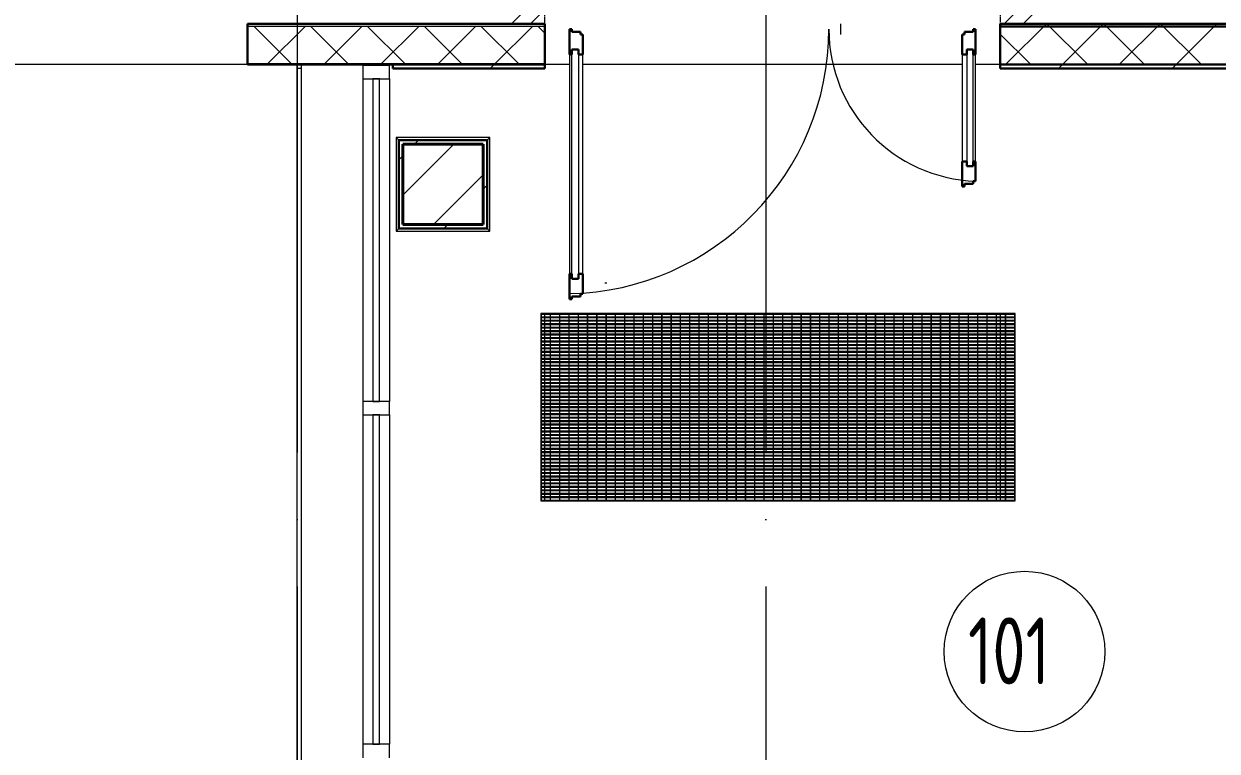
# Model space of a CAD drawing. Header units: millimetres. Extents: x -396912 to 182286, y -43638 to 41610.
# Drawn here: x -30026 to -25571, y -22494 to -19778 of the extents above; entities that cross this region are included whole.
import ezdxf

# ---------------------------------------------------------------- set-up
doc = ezdxf.new("R2010")
doc.units = ezdxf.units.MM
for name, pattern in [('ADSK_Линия сетки', [25, 20, -2.5, 0, -2.5]), ('ADSK_Невидимые', [5, 3, -2]), ('ADSK_Штриховая_ш2 п1_5', [4.5, 3, -1.5])]:
    doc.linetypes.add(name, pattern=pattern)
for name, color, linetype, lineweight in [('Витраж', 7, 'Continuous', 9), ('Двери', 252, 'Continuous', 9), ('Лестницы', 252, 'Continuous', 9), ('Линии', 7, 'Continuous', 9), ('Марки помещений', 252, 'Continuous', 20), ('Несущие колонны', 252, 'Continuous', 18), ('Обобщенные модели', 252, 'Continuous', 18), ('Ограждение', 252, 'Continuous', 9), ('Оси', 252, 'Continuous', 9), ('Панели витража', 252, 'Continuous', 9), ('Перекрытие', 252, 'Continuous', 18), ('Стены внутренние', 7, 'Continuous', 18), ('Стены наружные', 7, 'Continuous', 18), ('Стены штриховка', 7, 'Continuous', 9)]:
    doc.layers.add(name, color=color, linetype=linetype, lineweight=lineweight)
doc.layers.add('Двери открывание', color=7, linetype='Continuous', lineweight=9, true_color=0xc0c0c0)
doc.styles.add('GOST Common_3', font='', dxfattribs={"height": 3.5})
doc.styles.get('GOST Common_3').set_extended_font_data('GOST 2.304 type A')

# ---------------------------------------------------------------- blocks, each defined once
blk = doc.blocks.new('1 этаж')
at = {"layer": 'Двери', "lineweight": 18, "true_color": 0x636466}
h = blk.add_hatch(dxfattribs=at)
h.set_pattern_fill('FP_2', color=251, angle=180, style=0, pattern_type=2)
h.set_pattern_definition([(225, (-32807.8, -20420.73), (35.3553, -35.3553), [])])
h.paths.add_polyline_path([(-31932.8, -20695.7), (-31932.8, -20145.7), (-32082.8, -20145.7), (-32082.8, -20695.7)])
h.paths.add_polyline_path([(-33782.8, -20695.7), (-33782.8, -20145.7), (-33932.8, -20145.7), (-33932.8, -20695.7)])
at = {"layer": 'Несущие колонны', "lineweight": 9, "true_color": 0x636466}
h = blk.add_hatch(dxfattribs=at)
h.set_pattern_fill('FP_10', color=251, angle=180, style=0, pattern_type=2)
h.set_pattern_definition([(45, (-32121.82, 94), (-224.5064, 224.5064), []), (45, (-31897.32, 94), (-224.5064, 224.5064), [396.875, -79.375, 3.353, -76.022])])
h.paths.add_polyline_path([(-34012.8, -21445.7), (-34012.8, -21145.7), (-34312.8, -21145.7), (-34312.8, -21445.7)])
at = {"layer": 'Стены наружные', "lineweight": 9, "true_color": 0x636466}
h = blk.add_hatch(dxfattribs=at)
h.set_pattern_fill('FP_41', color=251, style=0, pattern_type=2)
h.set_pattern_definition([(180, (-32121.82, 94), (-1e-14, -100), [])])
h.paths.add_polyline_path([(-66007.8, -20705.7), (-64732.8, -20705.7), (-64732.8, -20695.7), (-66007.8, -20695.7)])
h.paths.add_polyline_path([(2115.4, -20705.7), (2692.2, -20705.7), (2692.2, -20695.7), (1407.2, -20695.7), (1407.2, -20705.7)])
h.paths.add_polyline_path([(-63032.8, -20705.7), (-61882.8, -20705.7), (-61882.8, -20695.7), (-63032.8, -20695.7)])
h.paths.add_polyline_path([(-754.8, -20705.7), (-292.8, -20705.7), (-292.8, -20695.7), (-1392.8, -20695.7), (-1392.8, -20705.7)])
h.paths.add_polyline_path([(-60182.8, -20705.7), (-59052.8, -20705.7), (-59052.8, -20695.7), (-60182.8, -20695.7)])
h.paths.add_polyline_path([(-3625, -20705.7), (-3092.8, -20705.7), (-3092.8, -20695.7), (-4167.8, -20695.7), (-4167.8, -20705.7)])
h.paths.add_polyline_path([(-57352.8, -20705.7), (-56242.8, -20705.7), (-56242.8, -20695.7), (-57352.8, -20695.7)])
h.paths.add_polyline_path([(-5867.8, -20705.7), (-5867.8, -20695.7), (-6962.8, -20695.7), (-6962.8, -20705.7), (-6495.2, -20705.7)])
h.paths.add_polyline_path([(-54542.8, -20705.7), (-53452.8, -20705.7), (-53452.8, -20695.7), (-54542.8, -20695.7)])
h.paths.add_polyline_path([(-8662.8, -20705.7), (-8662.8, -20695.7), (-9767.8, -20695.7), (-9767.8, -20705.7), (-9365.4, -20705.7)])
h.paths.add_polyline_path([(-51752.8, -20705.7), (-50622.8, -20705.7), (-50622.8, -20695.7), (-51752.8, -20695.7)])
h.paths.add_polyline_path([(-11518, -20705.7), (-11467.8, -20705.7), (-11467.8, -20695.7), (-12547.8, -20695.7), (-12547.8, -20705.7), (-12235.6, -20705.7)])
h.paths.add_polyline_path([(-48922.8, -20705.7), (-47802.8, -20705.7), (-47802.8, -20695.7), (-48922.8, -20695.7)])
h.paths.add_polyline_path([(-14247.8, -20705.7), (-14247.8, -20695.7), (-15322.8, -20695.7), (-15322.8, -20705.7), (-14388.2, -20705.7)])
h.paths.add_polyline_path([(-46102.8, -20705.7), (-45032.8, -20705.7), (-45032.8, -20695.7), (-46102.8, -20695.7)])
h.paths.add_polyline_path([(-17258.4, -20705.7), (-17022.8, -20705.7), (-17022.8, -20695.7), (-18122.8, -20695.7), (-18122.8, -20705.7), (-17976, -20705.7)])
h.paths.add_polyline_path([(-43332.8, -20705.7), (-42232.8, -20705.7), (-42232.8, -20695.7), (-43332.8, -20695.7)])
h.paths.add_polyline_path([(-19822.8, -20705.7), (-19822.8, -20695.7), (-20922.8, -20695.7), (-20922.8, -20705.7), (-20128.6, -20705.7)])
h.paths.add_polyline_path([(-40532.8, -20705.7), (-39402.8, -20705.7), (-39402.8, -20695.7), (-40532.8, -20695.7)])
h.paths.add_polyline_path([(-22622.8, -20705.7), (-22622.8, -20695.7), (-23702.8, -20695.7), (-23702.8, -20705.7), (-22998.8, -20705.7)])
h.paths.add_polyline_path([(-25869, -20705.7), (-25402.8, -20705.7), (-25402.8, -20695.7), (-26502.8, -20695.7), (-26502.8, -20705.7), (-26500.8, -20705.7)])
h.paths.add_polyline_path([(-37702.8, -20705.7), (-36592.8, -20705.7), (-36592.8, -20695.7), (-37702.8, -20695.7)])
h.paths.add_polyline_path([(-28204.8, -20705.7), (-28202.8, -20705.7), (-28202.8, -20695.7), (-29242.8, -20695.7), (-29241.8, -20705.7), (-28380.4, -20705.7)])
h.paths.add_polyline_path([(-34892.8, -20705.7), (-33782.8, -20705.7), (-33782.8, -20695.7), (-34892.8, -20695.7)])
h.paths.add_polyline_path([(-30942.8, -20705.7), (-30942.8, -20695.7), (-32082.8, -20695.7), (-32081.8, -20705.7), (-31092.8, -20705.7)])
at = {"layer": 'Витраж', "color": 251, "lineweight": 18, "true_color": 0x636466, "extrusion": (0, 0, -1)}
for p, q in [((-34362.8, -20851.7), (-34462.8, -20851.7)), ((-34462.8, -20851.7), (-34462.8, -20901.7)), ((-34362.8, -20901.7), (-34362.8, -20851.7)), ((-34462.8, -20901.7), (-34362.8, -20901.7)), ((-34362.8, -22106.7), (-34462.8, -22106.7)), ((-34462.8, -22106.7), (-34462.8, -22156.7)), ((-34362.8, -22156.7), (-34362.8, -22106.7)), ((-34462.8, -22156.7), (-34362.8, -22156.7)), ((-34362.8, -23386.7), (-34462.8, -23386.7)), ((-34462.8, -23386.7), (-34462.8, -23436.7)), ((-34362.8, -23436.7), (-34362.8, -23386.7))]:
    blk.add_line(p, q, dxfattribs=at)
at = {"layer": 'Витраж', "color": 251, "true_color": 0x636466}
for p, q in [((-34462.8, -20901.7), (-34462.8, -22106.7)), ((-34362.8, -20901.7), (-34362.8, -22106.7)), ((-34462.8, -22156.7), (-34462.8, -23386.7)), ((-34362.8, -22156.7), (-34362.8, -23386.7))]:
    blk.add_line(p, q, dxfattribs=at)
at = {"layer": 'Двери', "color": 251, "linetype": 'ADSK_Штриховая_ш2 п1_5', "true_color": 0x636466}
for p, q in [((-33782.8, -20695.7), (-33782.8, -20145.7)), ((-32082.8, -20145.7), (-32082.8, -20695.7)), ((-33932.8, -20695.7), (-33782.8, -20695.7)), ((-32082.8, -20695.7), (-31932.8, -20695.7))]:
    blk.add_line(p, q, dxfattribs=at)
at = {"layer": 'Двери', "color": 251, "lineweight": 30, "true_color": 0x636466}
for p, q in [((-33681.8, -20715.7), (-33690.8, -20715.7)), ((-33690.8, -20715.7), (-33690.8, -20809.7)), ((-33681.8, -20725.7), (-33681.8, -20715.7)), ((-33649.8, -20725.7), (-33681.8, -20725.7)), ((-33649.8, -20735.7), (-33649.8, -20725.7)), ((-33640.8, -20735.7), (-33649.8, -20735.7)), ((-33640.8, -20809.7), (-33640.8, -20735.7)), ((-32215.8, -20735.7), (-32224.8, -20735.7)), ((-32224.8, -20735.7), (-32224.8, -20809.7)), ((-32215.8, -20725.7), (-32215.8, -20735.7)), ((-32183.8, -20725.7), (-32215.8, -20725.7)), ((-32174.8, -20715.7), (-32183.8, -20715.7)), ((-32183.8, -20715.7), (-32183.8, -20725.7)), ((-32174.8, -20809.7), (-32174.8, -20715.7)), ((-33681.8, -20791.7), (-33681.8, -20809.7)), ((-33657.8, -20791.7), (-33681.8, -20791.7)), ((-33657.8, -20809.7), (-33657.8, -20791.7)), ((-32207.8, -20809.7), (-32207.8, -20791.7)), ((-32207.8, -20791.7), (-32183.8, -20791.7)), ((-32183.8, -20791.7), (-32183.8, -20809.7)), ((-33681.8, -20809.7), (-33690.8, -20809.7)), ((-33640.8, -20809.7), (-33657.8, -20809.7)), ((-32224.8, -20809.7), (-32207.8, -20809.7)), ((-32183.8, -20809.7), (-32174.8, -20809.7)), ((-32224.8, -21209.7), (-32224.8, -21303.7)), ((-32224.8, -21209.7), (-32207.8, -21209.7)), ((-32207.8, -21209.7), (-32207.8, -21227.7)), ((-32207.8, -21227.7), (-32183.8, -21227.7)), ((-32183.8, -21209.7), (-32174.8, -21209.7)), ((-32183.8, -21227.7), (-32183.8, -21209.7)), ((-32174.8, -21283.7), (-32174.8, -21209.7)), ((-32183.8, -21293.7), (-32183.8, -21283.7)), ((-32183.8, -21283.7), (-32174.8, -21283.7)), ((-32224.8, -21303.7), (-32215.8, -21303.7)), ((-32215.8, -21303.7), (-32215.8, -21293.7)), ((-32215.8, -21293.7), (-32183.8, -21293.7)), ((-33690.8, -21629.7), (-33690.8, -21723.7)), ((-33681.8, -21629.7), (-33690.8, -21629.7)), ((-33681.8, -21647.7), (-33681.8, -21629.7)), ((-33657.8, -21647.7), (-33681.8, -21647.7)), ((-33657.8, -21629.7), (-33657.8, -21647.7)), ((-33640.8, -21629.7), (-33657.8, -21629.7)), ((-33640.8, -21703.7), (-33640.8, -21629.7)), ((-33690.8, -21723.7), (-33681.8, -21723.7)), ((-33681.8, -21723.7), (-33681.8, -21713.7)), ((-33681.8, -21713.7), (-33649.8, -21713.7)), ((-33649.8, -21713.7), (-33649.8, -21703.7)), ((-33649.8, -21703.7), (-33640.8, -21703.7))]:
    blk.add_line(p, q, dxfattribs=at)
at = {"layer": 'Двери', "color": 251, "true_color": 0x636466}
for p, q in [((-33681.8, -20791.7), (-33657.8, -20791.7)), ((-33681.8, -21647.7), (-33681.8, -20791.7)), ((-33657.8, -20791.7), (-33657.8, -21647.7)), ((-32207.8, -20791.7), (-32207.8, -21227.7)), ((-32183.8, -20791.7), (-32207.8, -20791.7)), ((-32183.8, -21227.7), (-32183.8, -20791.7)), ((-33690.8, -20809.7), (-33690.8, -21629.7)), ((-33640.8, -21629.7), (-33640.8, -20809.7)), ((-32224.8, -20809.7), (-32224.8, -21209.7)), ((-32174.8, -21209.7), (-32174.8, -20809.7)), ((-32207.8, -21227.7), (-32183.8, -21227.7)), ((-33657.8, -21647.7), (-33681.8, -21647.7))]:
    blk.add_line(p, q, dxfattribs=at)
at = {"layer": 'Двери открывание', "color": 251, "true_color": 0x636466}
for centre, radius, start, end in [((-33710.8, -20715.7), 988, 271.1599, 0), ((-32154.8, -20715.7), 568, 180, 267.9821)]:
    blk.add_arc(centre, radius, start, end, dxfattribs=at)
at = {"layer": 'Лестницы', "color": 251, "true_color": 0x636466}
for p, q in [((-34692.8, -20847.7), (-34692.8, -24415.8)), ((-34462.8, -20851.7), (-34462.8, -20847.7))]:
    blk.add_line(p, q, dxfattribs=at)
at = {"layer": 'Линии', "color": 251, "ltscale": 100, "true_color": 0x636466}
blk.add_line((-32677.8, -20735.7), (-32677.8, -20695.7), dxfattribs=at)
at = {"layer": 'Линии', "color": 251, "linetype": 'ADSK_Невидимые', "ltscale": 100, "true_color": 0x636466}
blk.add_line((-33559.1, -21663.7), (-33551.5, -21663.7), dxfattribs=at)
at = {"layer": 'Марки помещений', "color": 251, "true_color": 0x636466}
blk.add_circle((-31992.2, -23040.5), 300, dxfattribs=at)
at = {"layer": 'Несущие колонны', "color": 251, "lineweight": 40, "true_color": 0x636466}
for p, q in [((-34312.8, -21145.7), (-34312.8, -21445.7)), ((-34012.8, -21145.7), (-34312.8, -21145.7)), ((-34312.8, -21445.7), (-34312.8, -21145.7)), ((-34312.8, -21145.7), (-34012.8, -21145.7)), ((-34012.8, -21445.7), (-34012.8, -21145.7)), ((-34012.8, -21145.7), (-34012.8, -21445.7)), ((-34312.8, -21445.7), (-34012.8, -21445.7)), ((-34012.8, -21445.7), (-34312.8, -21445.7))]:
    blk.add_line(p, q, dxfattribs=at)
at = {"layer": 'Обобщенные модели', "color": 251, "lineweight": 9, "true_color": 0x636466}
for p, q in [((-33796.1, -21777.7), (-33797.8, -21777.7)), ((-33797.8, -21777.7), (-33797.8, -22477.7)), ((-32027.8, -21777.7), (-33797.8, -21777.7)), ((-33797.8, -21777.7), (-33797.8, -21779.7)), ((-33797.8, -21779.7), (-32027.8, -21779.7)), ((-33796.1, -22477.7), (-33796.1, -21777.7)), ((-33761.5, -21777.7), (-33763.1, -21777.7)), ((-33763.1, -21777.7), (-33763.1, -22477.7)), ((-33761.5, -22477.7), (-33761.5, -21777.7)), ((-33726.8, -21777.7), (-33728.5, -21777.7)), ((-33728.5, -21777.7), (-33728.5, -22477.7)), ((-33726.8, -22477.7), (-33726.8, -21777.7)), ((-33692.1, -21777.7), (-33693.8, -21777.7)), ((-33693.8, -21777.7), (-33693.8, -22477.7)), ((-33692.1, -22477.7), (-33692.1, -21777.7)), ((-33657.4, -21777.7), (-33659.1, -21777.7)), ((-33659.1, -21777.7), (-33659.1, -22477.7)), ((-33657.4, -22477.7), (-33657.4, -21777.7)), ((-33622.8, -21777.7), (-33624.4, -21777.7)), ((-33624.4, -21777.7), (-33624.4, -22477.7)), ((-33622.8, -22477.7), (-33622.8, -21777.7)), ((-33588.1, -21777.7), (-33589.8, -21777.7)), ((-33589.8, -21777.7), (-33589.8, -22477.7)), ((-33588.1, -22477.7), (-33588.1, -21777.7)), ((-33553.4, -21777.7), (-33555.1, -21777.7)), ((-33555.1, -21777.7), (-33555.1, -22477.7)), ((-33553.4, -22477.7), (-33553.4, -21777.7)), ((-33518.7, -21777.7), (-33520.4, -21777.7)), ((-33520.4, -21777.7), (-33520.4, -22477.7)), ((-33518.7, -22477.7), (-33518.7, -21777.7)), ((-33484.1, -21777.7), (-33485.7, -21777.7)), ((-33485.7, -21777.7), (-33485.7, -22477.7)), ((-33484.1, -22477.7), (-33484.1, -21777.7)), ((-33449.4, -21777.7), (-33451.1, -21777.7)), ((-33451.1, -21777.7), (-33451.1, -22477.7)), ((-33449.4, -22477.7), (-33449.4, -21777.7)), ((-33414.7, -21777.7), (-33416.4, -21777.7)), ((-33416.4, -21777.7), (-33416.4, -22477.7)), ((-33414.7, -22477.7), (-33414.7, -21777.7)), ((-33380.1, -21777.7), (-33381.7, -21777.7)), ((-33381.7, -21777.7), (-33381.7, -22477.7)), ((-33380.1, -22477.7), (-33380.1, -21777.7)), ((-33345.4, -21777.7), (-33347.1, -21777.7)), ((-33347.1, -21777.7), (-33347.1, -22477.7)), ((-33345.4, -22477.7), (-33345.4, -21777.7)), ((-33310.7, -21777.7), (-33312.4, -21777.7)), ((-33312.4, -21777.7), (-33312.4, -22477.7)), ((-33310.7, -22477.7), (-33310.7, -21777.7)), ((-33276, -21777.7), (-33277.7, -21777.7)), ((-33277.7, -21777.7), (-33277.7, -22477.7)), ((-33276, -22477.7), (-33276, -21777.7)), ((-33241.4, -21777.7), (-33243, -21777.7)), ((-33243, -21777.7), (-33243, -22477.7)), ((-33241.4, -22477.7), (-33241.4, -21777.7)), ((-33206.7, -21777.7), (-33208.4, -21777.7)), ((-33208.4, -21777.7), (-33208.4, -22477.7)), ((-33206.7, -22477.7), (-33206.7, -21777.7)), ((-33172, -21777.7), (-33173.7, -21777.7)), ((-33173.7, -21777.7), (-33173.7, -22477.7)), ((-33172, -22477.7), (-33172, -21777.7)), ((-33137.3, -21777.7), (-33139, -21777.7)), ((-33139, -21777.7), (-33139, -22477.7)), ((-33137.3, -22477.7), (-33137.3, -21777.7)), ((-33102.7, -21777.7), (-33104.3, -21777.7)), ((-33104.3, -21777.7), (-33104.3, -22477.7)), ((-33102.7, -22477.7), (-33102.7, -21777.7)), ((-33068, -21777.7), (-33069.7, -21777.7)), ((-33069.7, -21777.7), (-33069.7, -22477.7)), ((-33068, -22477.7), (-33068, -21777.7)), ((-33033.3, -21777.7), (-33035, -21777.7)), ((-33035, -21777.7), (-33035, -22477.7)), ((-33033.3, -22477.7), (-33033.3, -21777.7)), ((-32998.6, -21777.7), (-33000.3, -21777.7)), ((-33000.3, -21777.7), (-33000.3, -22477.7)), ((-32998.6, -22477.7), (-32998.6, -21777.7)), ((-32964, -21777.7), (-32965.6, -21777.7)), ((-32965.6, -21777.7), (-32965.6, -22477.7)), ((-32964, -22477.7), (-32964, -21777.7)), ((-32929.3, -21777.7), (-32931, -21777.7)), ((-32931, -21777.7), (-32931, -22477.7)), ((-32929.3, -22477.7), (-32929.3, -21777.7)), ((-32894.6, -21777.7), (-32896.3, -21777.7)), ((-32896.3, -21777.7), (-32896.3, -22477.7)), ((-32894.6, -22477.7), (-32894.6, -21777.7)), ((-32860, -21777.7), (-32861.6, -21777.7)), ((-32861.6, -21777.7), (-32861.6, -22477.7)), ((-32860, -22477.7), (-32860, -21777.7)), ((-32825.3, -21777.7), (-32827, -21777.7)), ((-32827, -21777.7), (-32827, -22477.7)), ((-32825.3, -22477.7), (-32825.3, -21777.7)), ((-32790.6, -21777.7), (-32792.3, -21777.7)), ((-32792.3, -21777.7), (-32792.3, -22477.7)), ((-32790.6, -22477.7), (-32790.6, -21777.7)), ((-32755.9, -21777.7), (-32757.6, -21777.7)), ((-32757.6, -21777.7), (-32757.6, -22477.7)), ((-32755.9, -22477.7), (-32755.9, -21777.7)), ((-32721.3, -21777.7), (-32722.9, -21777.7)), ((-32722.9, -21777.7), (-32722.9, -22477.7)), ((-32721.3, -22477.7), (-32721.3, -21777.7)), ((-32686.6, -21777.7), (-32688.3, -21777.7)), ((-32688.3, -21777.7), (-32688.3, -22477.7)), ((-32686.6, -22477.7), (-32686.6, -21777.7)), ((-32651.9, -21777.7), (-32653.6, -21777.7)), ((-32653.6, -21777.7), (-32653.6, -22477.7)), ((-32651.9, -22477.7), (-32651.9, -21777.7)), ((-32617.2, -21777.7), (-32618.9, -21777.7)), ((-32618.9, -21777.7), (-32618.9, -22477.7)), ((-32617.2, -22477.7), (-32617.2, -21777.7)), ((-32582.6, -21777.7), (-32584.2, -21777.7)), ((-32584.2, -21777.7), (-32584.2, -22477.7)), ((-32582.6, -22477.7), (-32582.6, -21777.7)), ((-32547.9, -21777.7), (-32549.6, -21777.7)), ((-32549.6, -21777.7), (-32549.6, -22477.7)), ((-32547.9, -22477.7), (-32547.9, -21777.7)), ((-32513.2, -21777.7), (-32514.9, -21777.7)), ((-32514.9, -21777.7), (-32514.9, -22477.7)), ((-32513.2, -22477.7), (-32513.2, -21777.7)), ((-32478.6, -21777.7), (-32480.2, -21777.7)), ((-32480.2, -21777.7), (-32480.2, -22477.7)), ((-32478.6, -22477.7), (-32478.6, -21777.7)), ((-32443.9, -21777.7), (-32445.6, -21777.7)), ((-32445.6, -21777.7), (-32445.6, -22477.7)), ((-32443.9, -22477.7), (-32443.9, -21777.7)), ((-32409.2, -21777.7), (-32410.9, -21777.7)), ((-32410.9, -21777.7), (-32410.9, -22477.7)), ((-32409.2, -22477.7), (-32409.2, -21777.7)), ((-32374.5, -21777.7), (-32376.2, -21777.7)), ((-32376.2, -21777.7), (-32376.2, -22477.7)), ((-32374.5, -22477.7), (-32374.5, -21777.7)), ((-32339.9, -21777.7), (-32341.5, -21777.7)), ((-32341.5, -21777.7), (-32341.5, -22477.7)), ((-32339.9, -22477.7), (-32339.9, -21777.7)), ((-32305.2, -21777.7), (-32306.9, -21777.7)), ((-32306.9, -21777.7), (-32306.9, -22477.7)), ((-32305.2, -22477.7), (-32305.2, -21777.7)), ((-32270.5, -21777.7), (-32272.2, -21777.7)), ((-32272.2, -21777.7), (-32272.2, -22477.7)), ((-32270.5, -22477.7), (-32270.5, -21777.7)), ((-32235.8, -21777.7), (-32237.5, -21777.7)), ((-32237.5, -21777.7), (-32237.5, -22477.7)), ((-32235.8, -22477.7), (-32235.8, -21777.7)), ((-32201.2, -21777.7), (-32202.8, -21777.7)), ((-32202.8, -21777.7), (-32202.8, -22477.7)), ((-32201.2, -22477.7), (-32201.2, -21777.7)), ((-32166.5, -21777.7), (-32168.2, -21777.7)), ((-32168.2, -21777.7), (-32168.2, -22477.7)), ((-32166.5, -22477.7), (-32166.5, -21777.7)), ((-32131.8, -21777.7), (-32133.5, -21777.7)), ((-32133.5, -21777.7), (-32133.5, -22477.7)), ((-32131.8, -22477.7), (-32131.8, -21777.7)), ((-32097.1, -21777.7), (-32098.8, -21777.7)), ((-32098.8, -21777.7), (-32098.8, -22477.7)), ((-32097.1, -22477.7), (-32097.1, -21777.7)), ((-32062.5, -21777.7), (-32064.1, -21777.7)), ((-32064.1, -21777.7), (-32064.1, -22477.7)), ((-32062.5, -22477.7), (-32062.5, -21777.7)), ((-32027.8, -21777.7), (-32029.5, -21777.7)), ((-32029.5, -21777.7), (-32029.5, -22477.7)), ((-32027.8, -22477.7), (-32027.8, -21777.7)), ((-32027.8, -21779.7), (-32027.8, -21777.7)), ((-32027.8, -21790.7), (-33797.8, -21790.7)), ((-33797.8, -21790.7), (-33797.8, -21792.6)), ((-33797.8, -21792.6), (-32027.8, -21792.6)), ((-32027.8, -21803.6), (-33797.8, -21803.6)), ((-33797.8, -21803.6), (-33797.8, -21805.5)), ((-33797.8, -21805.5), (-32027.8, -21805.5)), ((-32027.8, -21816.5), (-33797.8, -21816.5)), ((-33797.8, -21816.5), (-33797.8, -21818.4)), ((-33797.8, -21818.4), (-32027.8, -21818.4)), ((-32027.8, -21792.6), (-32027.8, -21790.7)), ((-32027.8, -21805.5), (-32027.8, -21803.6)), ((-32027.8, -21818.4), (-32027.8, -21816.5)), ((-32027.8, -21829.4), (-33797.8, -21829.4)), ((-33797.8, -21829.4), (-33797.8, -21831.4)), ((-33797.8, -21831.4), (-32027.8, -21831.4)), ((-32027.8, -21842.4), (-33797.8, -21842.4)), ((-33797.8, -21842.4), (-33797.8, -21844.3)), ((-33797.8, -21844.3), (-32027.8, -21844.3)), ((-32027.8, -21855.3), (-33797.8, -21855.3)), ((-33797.8, -21855.3), (-33797.8, -21857.2)), ((-33797.8, -21857.2), (-32027.8, -21857.2)), ((-32027.8, -21868.2), (-33797.8, -21868.2)), ((-33797.8, -21868.2), (-33797.8, -21870.1)), ((-33797.8, -21870.1), (-32027.8, -21870.1)), ((-32027.8, -21831.4), (-32027.8, -21829.4)), ((-32027.8, -21844.3), (-32027.8, -21842.4)), ((-32027.8, -21857.2), (-32027.8, -21855.3)), ((-32027.8, -21870.1), (-32027.8, -21868.2)), ((-32027.8, -21881.1), (-33797.8, -21881.1)), ((-33797.8, -21881.1), (-33797.8, -21883.1)), ((-33797.8, -21883.1), (-32027.8, -21883.1)), ((-32027.8, -21894.1), (-33797.8, -21894.1)), ((-33797.8, -21894.1), (-33797.8, -21896)), ((-33797.8, -21896), (-32027.8, -21896)), ((-32027.8, -21907), (-33797.8, -21907)), ((-33797.8, -21907), (-33797.8, -21908.9)), ((-33797.8, -21908.9), (-32027.8, -21908.9)), ((-32027.8, -21883.1), (-32027.8, -21881.1)), ((-32027.8, -21896), (-32027.8, -21894.1)), ((-32027.8, -21908.9), (-32027.8, -21907)), ((-32027.8, -21919.9), (-33797.8, -21919.9)), ((-33797.8, -21919.9), (-33797.8, -21921.9)), ((-33797.8, -21921.9), (-32027.8, -21921.9)), ((-32027.8, -21932.9), (-33797.8, -21932.9)), ((-33797.8, -21932.9), (-33797.8, -21934.8)), ((-33797.8, -21934.8), (-32027.8, -21934.8)), ((-32027.8, -21945.8), (-33797.8, -21945.8)), ((-33797.8, -21945.8), (-33797.8, -21947.7)), ((-33797.8, -21947.7), (-32027.8, -21947.7)), ((-32027.8, -21958.7), (-33797.8, -21958.7)), ((-33797.8, -21958.7), (-33797.8, -21960.6)), ((-33797.8, -21960.6), (-32027.8, -21960.6)), ((-32027.8, -21921.9), (-32027.8, -21919.9)), ((-32027.8, -21934.8), (-32027.8, -21932.9)), ((-32027.8, -21947.7), (-32027.8, -21945.8)), ((-32027.8, -21960.6), (-32027.8, -21958.7)), ((-32027.8, -21971.6), (-33797.8, -21971.6)), ((-33797.8, -21971.6), (-33797.8, -21973.6)), ((-33797.8, -21973.6), (-32027.8, -21973.6)), ((-32027.8, -21984.6), (-33797.8, -21984.6)), ((-33797.8, -21984.6), (-33797.8, -21986.5)), ((-33797.8, -21986.5), (-32027.8, -21986.5)), ((-32027.8, -21997.5), (-33797.8, -21997.5)), ((-33797.8, -21997.5), (-33797.8, -21999.4)), ((-33797.8, -21999.4), (-32027.8, -21999.4)), ((-32027.8, -21973.6), (-32027.8, -21971.6)), ((-32027.8, -21986.5), (-32027.8, -21984.6)), ((-32027.8, -21999.4), (-32027.8, -21997.5)), ((-32027.8, -22010.4), (-33797.8, -22010.4)), ((-33797.8, -22010.4), (-33797.8, -22012.3)), ((-33797.8, -22012.3), (-32027.8, -22012.3)), ((-32027.8, -22023.3), (-33797.8, -22023.3)), ((-33797.8, -22023.3), (-33797.8, -22025.3)), ((-33797.8, -22025.3), (-32027.8, -22025.3)), ((-32027.8, -22036.3), (-33797.8, -22036.3)), ((-33797.8, -22036.3), (-33797.8, -22038.2)), ((-33797.8, -22038.2), (-32027.8, -22038.2)), ((-32027.8, -22049.2), (-33797.8, -22049.2)), ((-33797.8, -22049.2), (-33797.8, -22051.1)), ((-32027.8, -22012.3), (-32027.8, -22010.4)), ((-32027.8, -22025.3), (-32027.8, -22023.3)), ((-32027.8, -22038.2), (-32027.8, -22036.3)), ((-32027.8, -22051.1), (-32027.8, -22049.2)), ((-33797.8, -22051.1), (-32027.8, -22051.1)), ((-32027.8, -22062.1), (-33797.8, -22062.1)), ((-33797.8, -22062.1), (-33797.8, -22064.1)), ((-33797.8, -22064.1), (-32027.8, -22064.1)), ((-32027.8, -22075.1), (-33797.8, -22075.1)), ((-33797.8, -22075.1), (-33797.8, -22077)), ((-33797.8, -22077), (-32027.8, -22077)), ((-32027.8, -22088), (-33797.8, -22088)), ((-33797.8, -22088), (-33797.8, -22089.9)), ((-33797.8, -22089.9), (-32027.8, -22089.9)), ((-32027.8, -22064.1), (-32027.8, -22062.1)), ((-32027.8, -22077), (-32027.8, -22075.1)), ((-32027.8, -22089.9), (-32027.8, -22088)), ((-32027.8, -22100.9), (-33797.8, -22100.9)), ((-33797.8, -22100.9), (-33797.8, -22102.8)), ((-33797.8, -22102.8), (-32027.8, -22102.8)), ((-32027.8, -22113.8), (-33797.8, -22113.8)), ((-33797.8, -22113.8), (-33797.8, -22115.8)), ((-33797.8, -22115.8), (-32027.8, -22115.8)), ((-32027.8, -22126.8), (-33797.8, -22126.8)), ((-33797.8, -22126.8), (-33797.8, -22128.7)), ((-33797.8, -22128.7), (-32027.8, -22128.7)), ((-32027.8, -22102.8), (-32027.8, -22100.9)), ((-32027.8, -22115.8), (-32027.8, -22113.8)), ((-32027.8, -22128.7), (-32027.8, -22126.8)), ((-32027.8, -22139.7), (-33797.8, -22139.7)), ((-33797.8, -22139.7), (-33797.8, -22141.6)), ((-33797.8, -22141.6), (-32027.8, -22141.6)), ((-32027.8, -22152.6), (-33797.8, -22152.6)), ((-33797.8, -22152.6), (-33797.8, -22154.5)), ((-33797.8, -22154.5), (-32027.8, -22154.5)), ((-32027.8, -22165.5), (-33797.8, -22165.5)), ((-33797.8, -22165.5), (-33797.8, -22167.5)), ((-33797.8, -22167.5), (-32027.8, -22167.5)), ((-32027.8, -22178.5), (-33797.8, -22178.5)), ((-33797.8, -22178.5), (-33797.8, -22180.4)), ((-33797.8, -22180.4), (-32027.8, -22180.4)), ((-32027.8, -22141.6), (-32027.8, -22139.7)), ((-32027.8, -22154.5), (-32027.8, -22152.6)), ((-32027.8, -22167.5), (-32027.8, -22165.5)), ((-32027.8, -22180.4), (-32027.8, -22178.5)), ((-32027.8, -22191.4), (-33797.8, -22191.4)), ((-33797.8, -22191.4), (-33797.8, -22193.3)), ((-33797.8, -22193.3), (-32027.8, -22193.3)), ((-32027.8, -22204.3), (-33797.8, -22204.3)), ((-33797.8, -22204.3), (-33797.8, -22206.3)), ((-33797.8, -22206.3), (-32027.8, -22206.3)), ((-32027.8, -22217.3), (-33797.8, -22217.3)), ((-33797.8, -22217.3), (-33797.8, -22219.2)), ((-33797.8, -22219.2), (-32027.8, -22219.2)), ((-32027.8, -22193.3), (-32027.8, -22191.4)), ((-32027.8, -22206.3), (-32027.8, -22204.3)), ((-32027.8, -22219.2), (-32027.8, -22217.3)), ((-32027.8, -22230.2), (-33797.8, -22230.2)), ((-33797.8, -22230.2), (-33797.8, -22232.1)), ((-33797.8, -22232.1), (-32027.8, -22232.1)), ((-32027.8, -22243.1), (-33797.8, -22243.1)), ((-33797.8, -22243.1), (-33797.8, -22245)), ((-33797.8, -22245), (-32027.8, -22245)), ((-32027.8, -22256), (-33797.8, -22256)), ((-33797.8, -22256), (-33797.8, -22258)), ((-33797.8, -22258), (-32027.8, -22258)), ((-32027.8, -22269), (-33797.8, -22269)), ((-33797.8, -22269), (-33797.8, -22270.9)), ((-33797.8, -22270.9), (-32027.8, -22270.9)), ((-32027.8, -22232.1), (-32027.8, -22230.2)), ((-32027.8, -22245), (-32027.8, -22243.1)), ((-32027.8, -22258), (-32027.8, -22256)), ((-32027.8, -22270.9), (-32027.8, -22269)), ((-32027.8, -22281.9), (-33797.8, -22281.9)), ((-33797.8, -22281.9), (-33797.8, -22283.8)), ((-33797.8, -22283.8), (-32027.8, -22283.8)), ((-32027.8, -22294.8), (-33797.8, -22294.8)), ((-33797.8, -22294.8), (-33797.8, -22296.7)), ((-33797.8, -22296.7), (-32027.8, -22296.7)), ((-32027.8, -22307.7), (-33797.8, -22307.7)), ((-33797.8, -22307.7), (-33797.8, -22309.7)), ((-33797.8, -22309.7), (-32027.8, -22309.7)), ((-32027.8, -22283.8), (-32027.8, -22281.9)), ((-32027.8, -22296.7), (-32027.8, -22294.8)), ((-32027.8, -22309.7), (-32027.8, -22307.7)), ((-32027.8, -22320.7), (-33797.8, -22320.7)), ((-33797.8, -22320.7), (-33797.8, -22322.6)), ((-33797.8, -22322.6), (-32027.8, -22322.6)), ((-32027.8, -22333.6), (-33797.8, -22333.6)), ((-33797.8, -22333.6), (-33797.8, -22335.5)), ((-33797.8, -22335.5), (-32027.8, -22335.5)), ((-32027.8, -22346.5), (-33797.8, -22346.5)), ((-33797.8, -22346.5), (-33797.8, -22348.5)), ((-33797.8, -22348.5), (-32027.8, -22348.5)), ((-32027.8, -22359.5), (-33797.8, -22359.5)), ((-33797.8, -22359.5), (-33797.8, -22361.4)), ((-33797.8, -22361.4), (-32027.8, -22361.4)), ((-32027.8, -22322.6), (-32027.8, -22320.7)), ((-32027.8, -22335.5), (-32027.8, -22333.6)), ((-32027.8, -22348.5), (-32027.8, -22346.5)), ((-32027.8, -22361.4), (-32027.8, -22359.5)), ((-32027.8, -22372.4), (-33797.8, -22372.4)), ((-33797.8, -22372.4), (-33797.8, -22374.3)), ((-33797.8, -22374.3), (-32027.8, -22374.3)), ((-32027.8, -22385.3), (-33797.8, -22385.3)), ((-33797.8, -22385.3), (-33797.8, -22387.2)), ((-33797.8, -22387.2), (-32027.8, -22387.2)), ((-32027.8, -22398.2), (-33797.8, -22398.2)), ((-33797.8, -22398.2), (-33797.8, -22400.2)), ((-33797.8, -22400.2), (-32027.8, -22400.2)), ((-32027.8, -22374.3), (-32027.8, -22372.4)), ((-32027.8, -22387.2), (-32027.8, -22385.3)), ((-32027.8, -22400.2), (-32027.8, -22398.2)), ((-32027.8, -22411.2), (-33797.8, -22411.2)), ((-33797.8, -22411.2), (-33797.8, -22413.1)), ((-33797.8, -22413.1), (-32027.8, -22413.1)), ((-32027.8, -22424.1), (-33797.8, -22424.1)), ((-33797.8, -22424.1), (-33797.8, -22426)), ((-33797.8, -22426), (-32027.8, -22426)), ((-32027.8, -22437), (-33797.8, -22437)), ((-33797.8, -22437), (-33797.8, -22438.9)), ((-33797.8, -22438.9), (-32027.8, -22438.9)), ((-32027.8, -22449.9), (-33797.8, -22449.9)), ((-33797.8, -22449.9), (-33797.8, -22451.9)), ((-32027.8, -22413.1), (-32027.8, -22411.2)), ((-32027.8, -22426), (-32027.8, -22424.1)), ((-32027.8, -22438.9), (-32027.8, -22437)), ((-32027.8, -22451.9), (-32027.8, -22449.9)), ((-33797.8, -22451.9), (-32027.8, -22451.9)), ((-32027.8, -22462.9), (-33797.8, -22462.9)), ((-33797.8, -22462.9), (-33797.8, -22464.8)), ((-33797.8, -22464.8), (-32027.8, -22464.8)), ((-32027.8, -22475.8), (-33797.8, -22475.8)), ((-33797.8, -22475.8), (-33797.8, -22477.7)), ((-33797.8, -22477.7), (-32027.8, -22477.7)), ((-33797.8, -22477.7), (-33796.1, -22477.7)), ((-33763.1, -22477.7), (-33761.5, -22477.7)), ((-33728.5, -22477.7), (-33726.8, -22477.7)), ((-33693.8, -22477.7), (-33692.1, -22477.7)), ((-33659.1, -22477.7), (-33657.4, -22477.7)), ((-33624.4, -22477.7), (-33622.8, -22477.7)), ((-33589.8, -22477.7), (-33588.1, -22477.7)), ((-33555.1, -22477.7), (-33553.4, -22477.7)), ((-33520.4, -22477.7), (-33518.7, -22477.7)), ((-33485.7, -22477.7), (-33484.1, -22477.7)), ((-33451.1, -22477.7), (-33449.4, -22477.7)), ((-33416.4, -22477.7), (-33414.7, -22477.7)), ((-33381.7, -22477.7), (-33380.1, -22477.7)), ((-33347.1, -22477.7), (-33345.4, -22477.7)), ((-33312.4, -22477.7), (-33310.7, -22477.7)), ((-33277.7, -22477.7), (-33276, -22477.7)), ((-33243, -22477.7), (-33241.4, -22477.7)), ((-33208.4, -22477.7), (-33206.7, -22477.7)), ((-33173.7, -22477.7), (-33172, -22477.7)), ((-33139, -22477.7), (-33137.3, -22477.7)), ((-33104.3, -22477.7), (-33102.7, -22477.7)), ((-33069.7, -22477.7), (-33068, -22477.7)), ((-33035, -22477.7), (-33033.3, -22477.7)), ((-33000.3, -22477.7), (-32998.6, -22477.7)), ((-32965.6, -22477.7), (-32964, -22477.7)), ((-32931, -22477.7), (-32929.3, -22477.7)), ((-32896.3, -22477.7), (-32894.6, -22477.7)), ((-32861.6, -22477.7), (-32860, -22477.7)), ((-32827, -22477.7), (-32825.3, -22477.7)), ((-32792.3, -22477.7), (-32790.6, -22477.7)), ((-32757.6, -22477.7), (-32755.9, -22477.7)), ((-32722.9, -22477.7), (-32721.3, -22477.7)), ((-32688.3, -22477.7), (-32686.6, -22477.7)), ((-32653.6, -22477.7), (-32651.9, -22477.7)), ((-32618.9, -22477.7), (-32617.2, -22477.7)), ((-32584.2, -22477.7), (-32582.6, -22477.7)), ((-32549.6, -22477.7), (-32547.9, -22477.7)), ((-32514.9, -22477.7), (-32513.2, -22477.7)), ((-32480.2, -22477.7), (-32478.6, -22477.7)), ((-32445.6, -22477.7), (-32443.9, -22477.7)), ((-32410.9, -22477.7), (-32409.2, -22477.7)), ((-32376.2, -22477.7), (-32374.5, -22477.7)), ((-32341.5, -22477.7), (-32339.9, -22477.7)), ((-32306.9, -22477.7), (-32305.2, -22477.7)), ((-32272.2, -22477.7), (-32270.5, -22477.7)), ((-32237.5, -22477.7), (-32235.8, -22477.7)), ((-32202.8, -22477.7), (-32201.2, -22477.7)), ((-32168.2, -22477.7), (-32166.5, -22477.7)), ((-32133.5, -22477.7), (-32131.8, -22477.7)), ((-32098.8, -22477.7), (-32097.1, -22477.7)), ((-32064.1, -22477.7), (-32062.5, -22477.7)), ((-32029.5, -22477.7), (-32027.8, -22477.7)), ((-32027.8, -22464.8), (-32027.8, -22462.9)), ((-32027.8, -22477.7), (-32027.8, -22475.8))]:
    blk.add_line(p, q, dxfattribs=at)
at = {"layer": 'Ограждение', "color": 251, "true_color": 0x636466}
for p, q in [((-34337.8, -21120.7), (-34337.8, -21470.7)), ((-33987.8, -21120.7), (-34337.8, -21120.7)), ((-34327.8, -21130.7), (-34337.8, -21120.7)), ((-33987.8, -21120.7), (-33997.8, -21130.7)), ((-33987.8, -21470.7), (-33987.8, -21120.7)), ((-34337.8, -21470.7), (-34327.8, -21460.7)), ((-33987.8, -21470.7), (-33997.8, -21460.7)), ((-34337.8, -21470.7), (-33987.8, -21470.7))]:
    blk.add_line(p, q, dxfattribs=at)
at = {"layer": 'Оси', "color": 251, "linetype": 'ADSK_Линия сетки', "ltscale": 100, "true_color": 0x636466}
for p, q in [((-34707.8, 32204.9), (-34707.8, -33771.9)), ((-32957.8, 32204.9), (-32957.8, -33771.9))]:
    blk.add_line(p, q, dxfattribs=at)
at = {"layer": 'Панели витража', "color": 251, "lineweight": 18, "true_color": 0x636466}
for p, q in [((-34400.3, -20901.7), (-34425.3, -20901.7)), ((-34425.3, -20901.7), (-34425.3, -22106.7)), ((-34400.3, -22106.7), (-34400.3, -20901.7)), ((-34425.3, -22106.7), (-34400.3, -22106.7)), ((-34400.3, -22156.7), (-34425.3, -22156.7)), ((-34425.3, -22156.7), (-34425.3, -23386.7)), ((-34400.3, -23386.7), (-34400.3, -22156.7)), ((-34425.3, -23386.7), (-34400.3, -23386.7))]:
    blk.add_line(p, q, dxfattribs=at)
at = {"layer": 'Перекрытие', "color": 251, "ltscale": 100, "true_color": 0x636466}
for p, q in [((-34362.8, -20847.7), (-34362.8, -20851.7)), ((-33782.8, -22477.7), (-33782.8, -21777.7)), ((-33782.8, -21777.7), (-32082.8, -21777.7)), ((-32082.8, -21777.7), (-32082.8, -22477.7)), ((-32082.8, -22477.7), (-33782.8, -22477.7))]:
    blk.add_line(p, q, dxfattribs=at)
at = {"layer": 'Стены внутренние', "color": 251, "lineweight": 30, "true_color": 0x636466}
for p, q in [((-34892.8, -20695.7), (-33782.8, -20695.7)), ((-34892.8, -20705.7), (-34892.8, -20847.7)), ((-33782.8, -20847.7), (-33782.8, -20705.7)), ((-30942.8, -20695.7), (-32082.8, -20695.7)), ((-32082.8, -20705.7), (-32082.8, -20847.7)), ((-32081.8, -20695.7), (-32081.8, -20705.7)), ((-34892.8, -20847.7), (-34350.3, -20847.7)), ((-32082.8, -20847.7), (-30942.8, -20847.7))]:
    blk.add_line(p, q, dxfattribs=at)
at = {"layer": 'Стены внутренние', "color": 251, "linetype": 'Continuous', "lineweight": 9, "true_color": 0x636466}
for p, q in [((-34890.8, -20706.2), (-34890.3, -20705.7)), ((-34728.7, -20845.7), (-34868.7, -20705.7)), ((-34818.2, -20845.7), (-34678.2, -20705.7)), ((-34516.6, -20845.7), (-34656.6, -20705.7)), ((-34606.1, -20845.7), (-34466.1, -20705.7)), ((-34304.5, -20845.7), (-34444.5, -20705.7)), ((-34393.9, -20845.7), (-34253.9, -20705.7)), ((-34092.4, -20845.7), (-34232.4, -20705.7)), ((-34181.8, -20845.7), (-34041.8, -20705.7)), ((-33880.2, -20845.7), (-34020.2, -20705.7)), ((-33969.7, -20845.7), (-33829.7, -20705.7)), ((-33784.8, -20729), (-33808.1, -20705.7)), ((-32060.5, -20845.7), (-31910.5, -20695.7)), ((-31758.9, -20845.7), (-31908.9, -20695.7)), ((-31848.4, -20845.7), (-31698.4, -20695.7)), ((-31546.8, -20845.7), (-31696.8, -20695.7)), ((-31636.2, -20845.7), (-31486.2, -20695.7)), ((-31334.6, -20845.7), (-31484.6, -20695.7)), ((-31424.1, -20845.7), (-31274.1, -20695.7)), ((-31971, -20845.7), (-32081.8, -20735)), ((-34631.4, -20847.7), (-34632.6, -20845.7)), ((-31815.8, -20847.7), (-31816.9, -20845.7)), ((-31601.9, -20845.7), (-31603, -20847.7))]:
    blk.add_line(p, q, dxfattribs=at)
at = {"layer": 'Стены внутренние', "color": 251, "true_color": 0x636466}
for p, q in [((-34892.8, -20847.7), (-36592.8, -20847.7)), ((-33690.8, -20847.7), (-33782.8, -20847.7)), ((-32224.8, -20847.7), (-33640.8, -20847.7)), ((-32082.8, -20847.7), (-32174.8, -20847.7))]:
    blk.add_line(p, q, dxfattribs=at)
at = {"layer": 'Стены наружные', "color": 251, "lineweight": 30, "true_color": 0x636466}
for p, q in [((-34892.8, -20695.7), (-34892.8, -20705.7)), ((-33782.8, -20705.7), (-33782.8, -20695.7)), ((-32082.8, -20695.7), (-32082.8, -20705.7)), ((-32081.8, -20705.7), (-30942.8, -20705.7)), ((-33782.8, -20847.7), (-34350.3, -20847.7)), ((-34350.3, -20847.7), (-34350.3, -20862.7)), ((-34350.3, -20862.7), (-33782.8, -20862.7)), ((-33782.8, -20862.7), (-33782.8, -20847.7)), ((-32082.8, -20847.7), (-32082.8, -20862.7)), ((-32082.8, -20862.7), (-30942.8, -20862.7)), ((-33997.8, -21130.7), (-34327.8, -21130.7)), ((-34327.8, -21130.7), (-34327.8, -21460.7)), ((-33997.8, -21460.7), (-33997.8, -21130.7)), ((-34327.8, -21460.7), (-33997.8, -21460.7))]:
    blk.add_line(p, q, dxfattribs=at)
at = {"layer": 'Стены наружные', "color": 251, "true_color": 0x636466}
for p, q in [((-34707.8, -24415.6), (-34707.8, -20847.7)), ((-34692.8, -20862.7), (-34707.8, -20862.7)), ((-34692.8, -20862.7), (-34692.8, -24415.8))]:
    blk.add_line(p, q, dxfattribs=at)
at = {"layer": 'Стены наружные', "color": 251, "linetype": 'Continuous', "lineweight": 9, "true_color": 0x636466}
for p, q in [((-33986.7, -20862.7), (-33971.7, -20847.7)), ((-31865.4, -20862.7), (-31850.4, -20847.7)), ((-31441.1, -20862.7), (-31426.1, -20847.7)), ((-34269.7, -21145.7), (-34254.7, -21130.7)), ((-34327.8, -21203.9), (-34312.8, -21188.9)), ((-34012.8, -21313.1), (-33997.8, -21298.1)), ((-34160.4, -21460.7), (-34145.4, -21445.7))]:
    blk.add_line(p, q, dxfattribs=at)
at = {"layer": 'Стены штриховка', "color": 251, "true_color": 0x636466}
for p, q in [((-33782.8, -20705.7), (-34892.8, -20705.7)), ((-34890.8, -20845.7), (-34890.8, -20705.7)), ((-33784.8, -20705.7), (-33784.8, -20845.7)), ((-32081.8, -20705.7), (-32082.8, -20705.7)), ((-32081.8, -20845.7), (-32081.8, -20705.7)), ((-33784.8, -20845.7), (-34890.8, -20845.7)), ((-32081.8, -20845.7), (-30944.8, -20845.7))]:
    blk.add_line(p, q, dxfattribs=at)
at = {"layer": 'Марки помещений', "color": 251, "true_color": 0x636466, "style": 'GOST Common_3', "width": 0.9}
blk.add_text('101', height=250, dxfattribs=at).set_placement((-32203.3, -23162.8))

msp = doc.modelspace()

# ---------------------------------------------------------------- block references
msp.add_blockref('1 этаж', (5702.1, 918.2))

doc.saveas('drawing.dxf')
